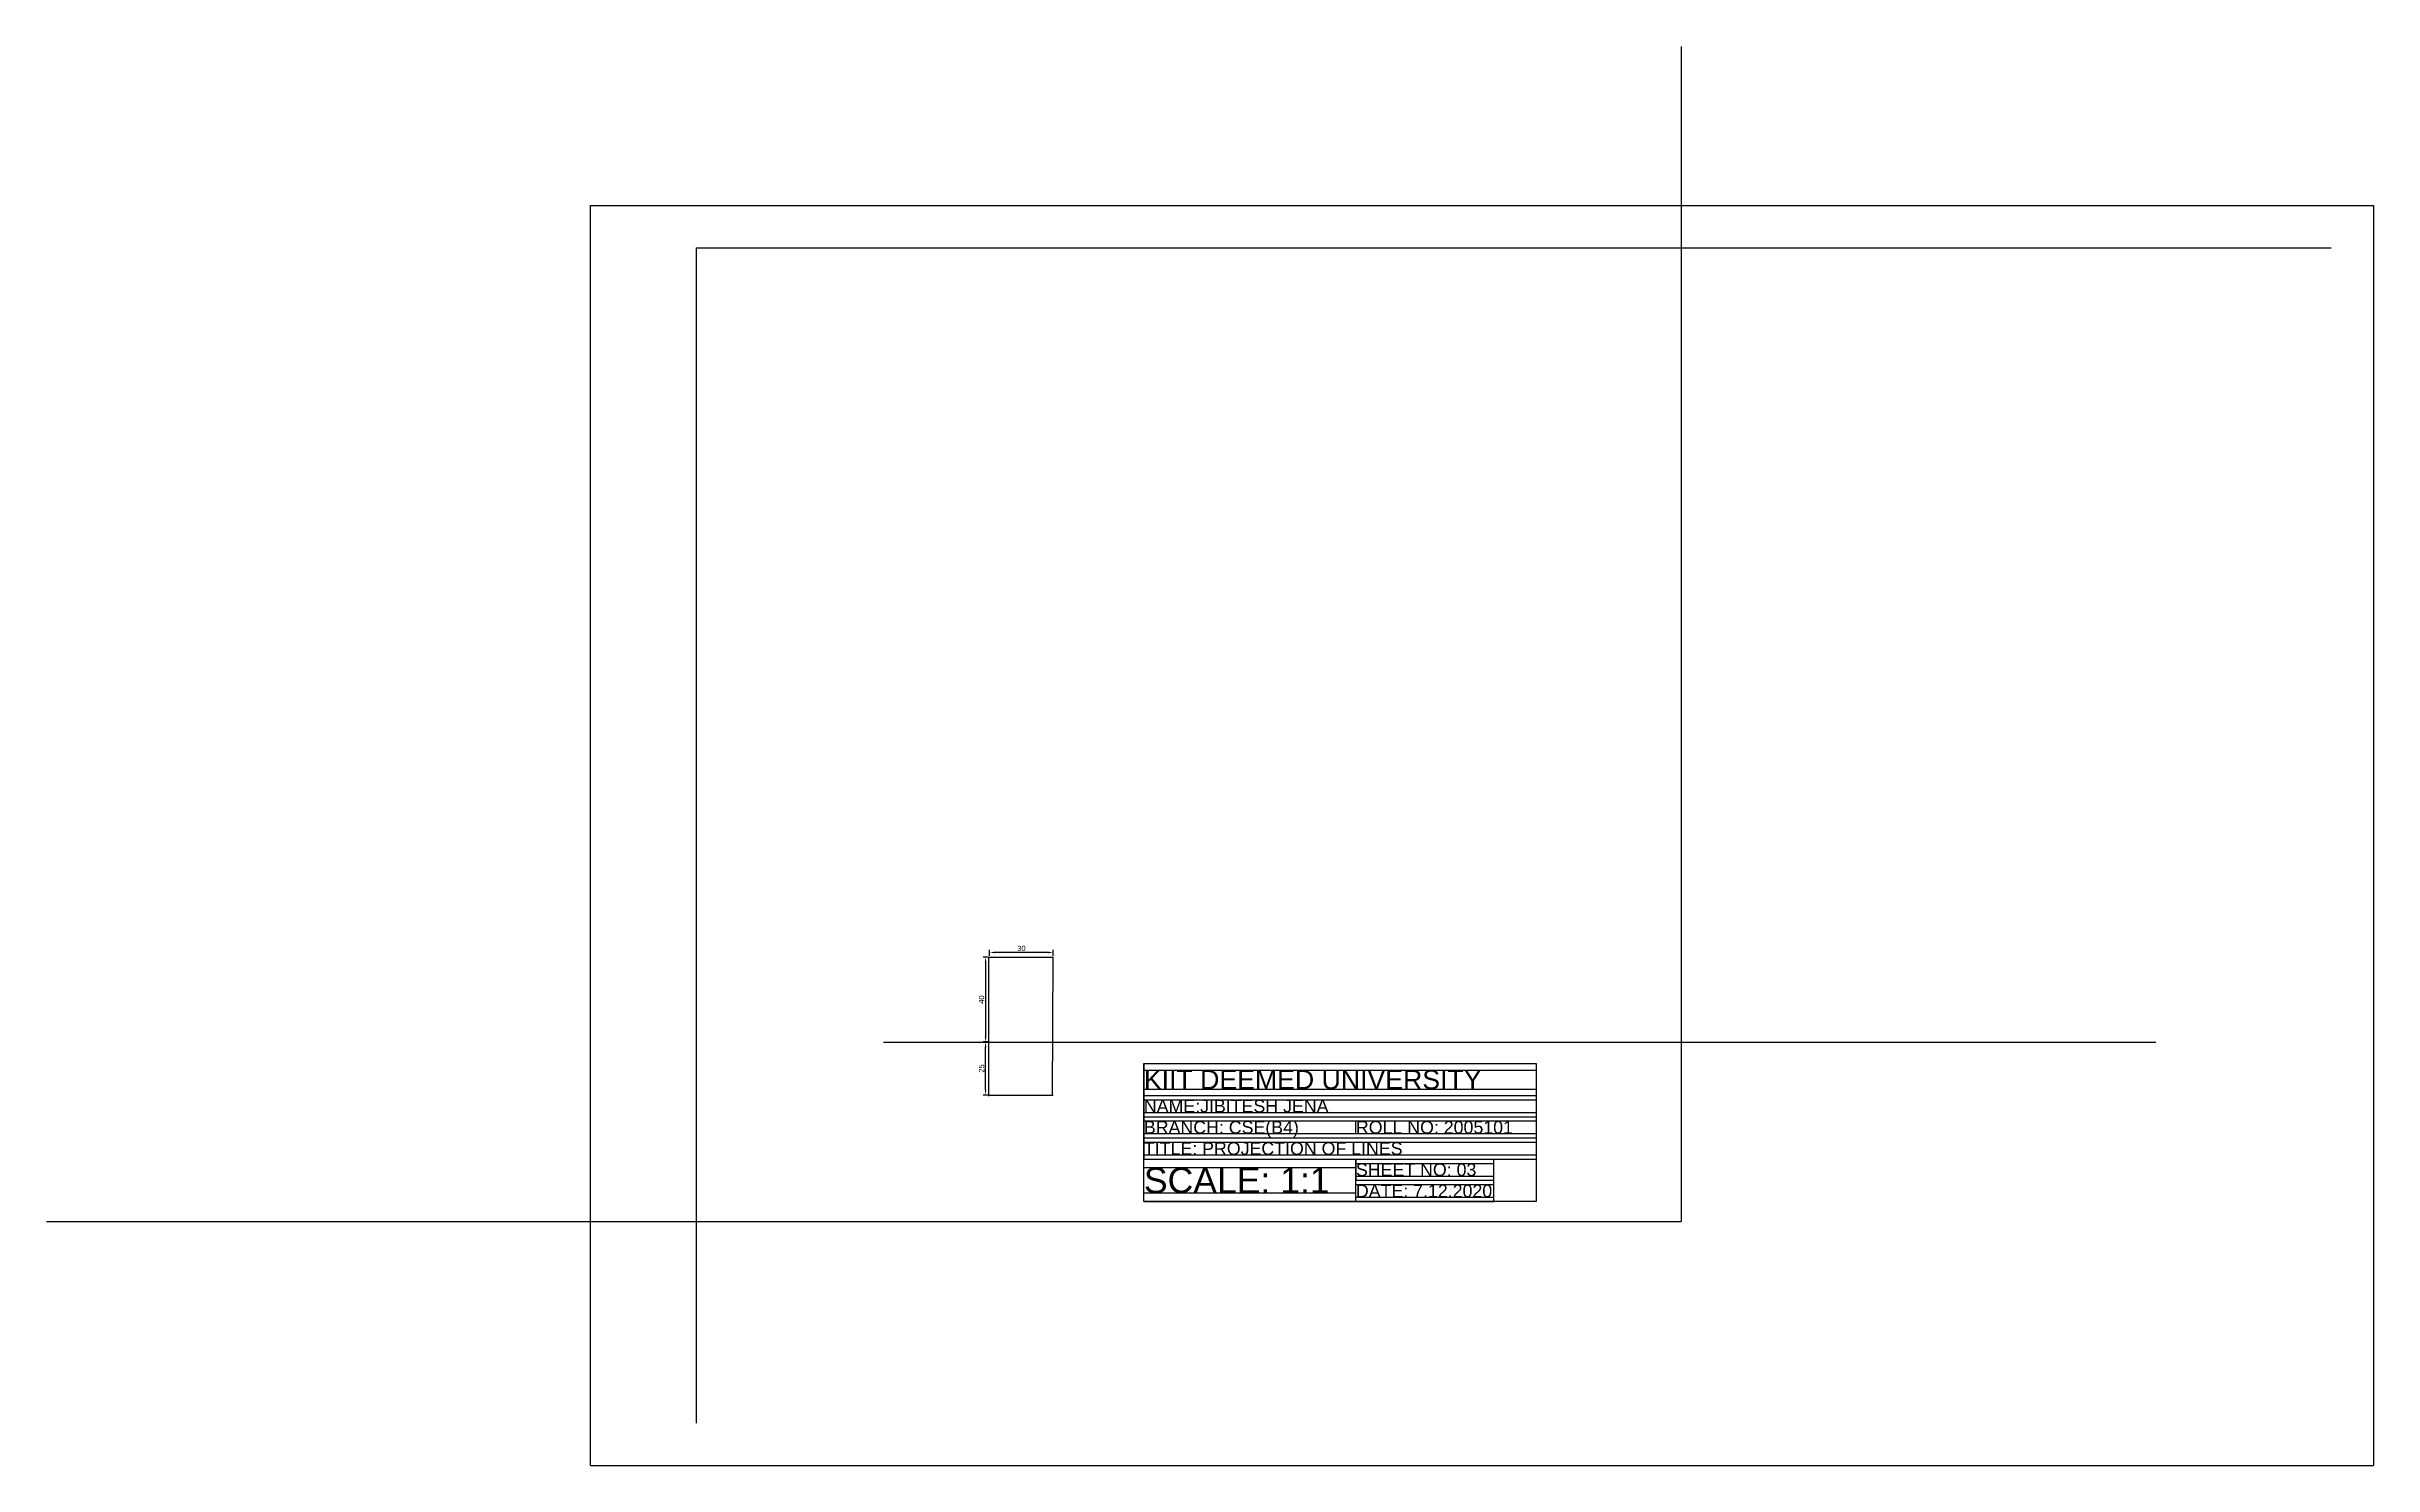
# Model space of a CAD drawing. Header units: inches. Extents: x -250 to 848, y 10 to 679.
import ezdxf

# ---------------------------------------------------------------- set-up
doc = ezdxf.new("R2010")
doc.units = ezdxf.units.IN
doc.header["$MEASUREMENT"] = 0
doc.styles.get("Standard").update_dxf_attribs({"font": 'arial.ttf'})
doc.dimstyles.new('ISO-25', dxfattribs={"dimtxt": 2.5, "dimasz": 2.5, "dimexe": 1.25, "dimexo": 0.625, "dimtad": 1, "dimtxsty": 'Standard', "dimcen": 2.5, "dimadec": 0, "dimazin": 0, "dimtfac": 1, "dimtmove": 0, "dimatfit": 3, "dimfxl": 1, "dimarcsym": 0})

# ---------------------------------------------------------------- blocks, each defined once
blk = doc.blocks.new('*D2')
at = {"color": 0, "lineweight": -2, "transparency": 16777216}
for p, q in [((194.3, 249.8), (191.8, 249.8)), ((193, 247.3), (193, 212.3)), ((194.3, 209.8), (191.8, 209.8))]:
    blk.add_line(p, q, dxfattribs=at)
at = {"color": 0, "transparency": 16777216}
for points in [[(192.6, 247.3), (193.4, 247.3), (193, 249.8)], [(192.6, 212.3), (193.4, 212.3), (193, 209.8)]]:
    blk.add_solid(points, dxfattribs=at)
at = {"layer": 'Defpoints', "color": 0, "transparency": 16777216}
for p in [(194.9, 249.8), (193, 209.8), (194.9, 209.8)]:
    blk.add_point(p, dxfattribs=at)
at = {"color": 0, "transparency": 16777216, "insert": (191.1, 229.8), "char_height": 2.5, "attachment_point": 5, "rotation": 90}
blk.add_mtext('40', dxfattribs=at)
blk = doc.blocks.new('*D3')
at = {"color": 0, "lineweight": -2, "transparency": 16777216}
for p, q in [((194.3, 209.8), (191.8, 209.8)), ((193, 187.3), (193, 207.3)), ((194.3, 184.8), (191.8, 184.8))]:
    blk.add_line(p, q, dxfattribs=at)
at = {"color": 0, "transparency": 16777216}
for points in [[(192.6, 207.3), (193.4, 207.3), (193, 209.8)], [(192.6, 187.3), (193.4, 187.3), (193, 184.8)]]:
    blk.add_solid(points, dxfattribs=at)
at = {"layer": 'Defpoints', "color": 0, "transparency": 16777216}
for p in [(193, 209.8), (194.9, 209.8), (194.9, 184.8)]:
    blk.add_point(p, dxfattribs=at)
at = {"color": 0, "transparency": 16777216, "insert": (191.1, 197.3), "char_height": 2.5, "attachment_point": 5, "rotation": 90}
blk.add_mtext('25', dxfattribs=at)
blk = doc.blocks.new('*D1')
at = {"color": 0, "lineweight": -2, "transparency": 16777216}
for p, q in [((194.9, 250.4), (194.9, 253.2)), ((224.9, 250.4), (224.9, 253.2)), ((222.4, 252), (197.4, 252))]:
    blk.add_line(p, q, dxfattribs=at)
at = {"color": 0, "transparency": 16777216}
for points in [[(197.4, 252.4), (197.4, 251.6), (194.9, 252)], [(222.4, 252.4), (222.4, 251.6), (224.9, 252)]]:
    blk.add_solid(points, dxfattribs=at)
at = {"layer": 'Defpoints', "color": 0, "transparency": 16777216}
for p in [(194.9, 252), (194.9, 249.8), (224.9, 249.8)]:
    blk.add_point(p, dxfattribs=at)
at = {"color": 0, "transparency": 16777216, "insert": (209.9, 253.9), "char_height": 2.5, "attachment_point": 5}
blk.add_mtext('30', dxfattribs=at)

msp = doc.modelspace()

# ---------------------------------------------------------------- hatches: boundary and pattern name
h = msp.add_hatch()
h.set_pattern_fill('STEEL', color=6)
h.set_pattern_definition([(45, (6.6345, 10.146), (-2.245064, 2.245064), []), (45, (6.6345, 11.7335), (-2.245064, 2.245064), [])])
edge = h.paths.add_edge_path()
edge.add_line((222.063, 159.739), (222.063, 285.521))

# ---------------------------------------------------------------- linework, layer by layer
for p, q in [((521.068, 679.117), (521.068, 125.117)), ((6.627, 10.149), (6.627, 604.149)), ((6.627, 604.149), (847.627, 604.149)), ((847.627, 604.149), (847.627, 10.149)), ((56.627, 30.149), (56.627, 584.149)), ((56.627, 584.149), (827.627, 584.149)), ((194.373, 249.767), (194.373, 184.205)), ((194.904, 249.751), (224.904, 249.751)), ((224.756, 249.767), (224.411, 184.55)), ((144.904, 209.751), (744.904, 209.751)), ((394.715, 209.751), (424.715, 209.751)), ((267.663, 134.58), (267.663, 199.58)), ((267.663, 199.58), (452.663, 199.58)), ((267.663, 199.58), (267.663, 184.58)), ((452.663, 199.58), (452.663, 134.58)), ((267.663, 196.58), (452.663, 196.58)), ((267.663, 187.58), (452.663, 187.58)), ((194.904, 184.751), (224.904, 184.751)), ((267.663, 184.58), (452.663, 184.58)), ((267.663, 184.58), (267.663, 174.58)), ((267.663, 182.58), (452.663, 182.58)), ((267.663, 176.58), (452.663, 176.58)), ((267.663, 174.58), (452.663, 174.58)), ((267.663, 174.58), (267.663, 164.58)), ((267.663, 172.58), (452.663, 172.58)), ((267.663, 166.58), (452.663, 166.58)), ((267.663, 166.58), (367.663, 166.58)), ((367.663, 166.58), (367.663, 172.58)), ((267.663, 164.58), (452.663, 164.58)), ((267.663, 164.58), (267.663, 154.58)), ((267.663, 162.58), (452.663, 162.58)), ((267.663, 156.58), (452.663, 156.58)), ((267.663, 154.58), (452.663, 154.58)), ((367.663, 134.58), (367.663, 154.58)), ((367.663, 154.58), (367.663, 144.58)), ((432.663, 134.58), (432.663, 154.58)), ((267.663, 150.58), (367.663, 150.58)), ((367.663, 152.58), (432.663, 152.58)), ((367.663, 146.58), (432.663, 146.58)), ((367.663, 144.58), (432.663, 144.58)), ((367.663, 138.58), (267.663, 138.58)), ((452.663, 134.58), (267.663, 134.58)), ((267.663, 134.58), (367.663, 134.58)), ((367.663, 142.58), (432.663, 142.58)), ((367.663, 136.58), (432.663, 136.58)), ((367.663, 134.58), (432.663, 134.58)), ((-249.932, 125.117), (521.068, 125.117)), ((6.627, 10.149), (847.627, 10.149))]:
    msp.add_line(p, q)

# ---------------------------------------------------------------- texts
for s, height, p in [('KIIT DEEMED UNIVERSITY', 9, (267.663, 187.58)), ('NAME:JIBITESH JENA', 6, (267.663, 176.58)), ('BRANCH: CSE(B4)', 6, (267.663, 166.58)), ('ROLL NO: 2005101', 6, (367.663, 166.58)), ('TITLE: PROJECTION OF LINES', 6, (267.663, 156.58)), ('SCALE: 1:1', 12, (267.663, 138.58)), ('SHEET NO: 03', 6, (367.663, 146.58)), ('DATE: 7.12.2020', 6, (367.663, 136.58))]:
    msp.add_text(s, height=height).set_placement(p)

# ---------------------------------------------------------------- dimensions: what is measured, and where the dimension line sits
dim = msp.add_linear_dim(base=(194.904, 251.977), p1=(224.904, 249.751), p2=(194.904, 249.751), dimstyle='ISO-25')
dim.commit()
dim.dimension.update_dxf_attribs({"geometry": '*D1', "text_midpoint": (209.904, 253.879)})
for p1, picture, middle in [((194.904, 249.751), '*D2', (191.112, 229.751)), ((194.904, 184.751), '*D3', (191.112, 197.251))]:
    dim = msp.add_linear_dim(base=(193.013, 209.751), p1=p1, p2=(194.904, 209.751), angle=90, dimstyle='ISO-25')
    dim.commit()
    dim.dimension.update_dxf_attribs({"geometry": picture, "text_midpoint": middle})

doc.saveas('drawing.dxf')
